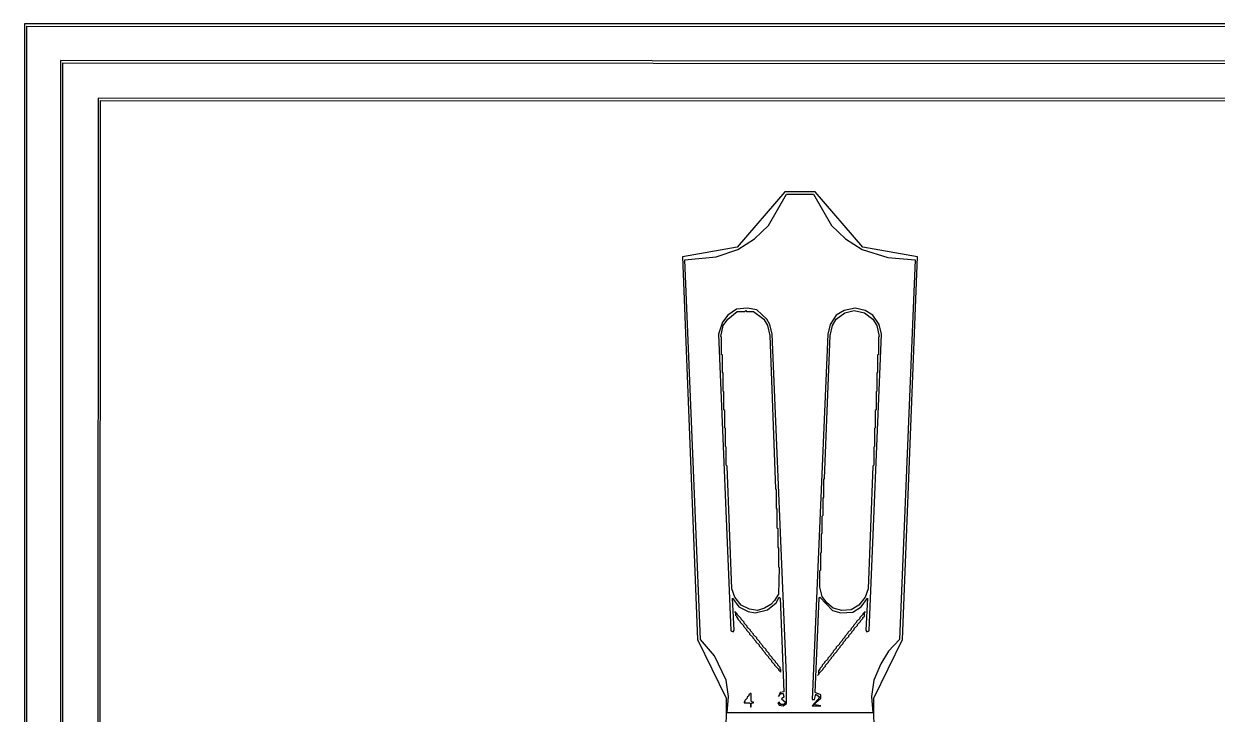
# Model space of a CAD drawing. Extents: x 17 to 323, y -435 to -5.
# Drawn here: x 16.9 to 169.8, y -93.1 to -4.7 of the extents above; entities that cross this region are included whole.
import ezdxf

# ---------------------------------------------------------------- set-up
doc = ezdxf.new("R2010")
doc.units = 0

msp = doc.modelspace()

# ---------------------------------------------------------------- linework, layer by layer
at = {"layer": 'CONTOURS'}
for p, q in [((17, -4.7), (16.9, -434.9)), ((322.7, -4.7), (17, -4.7)), ((17.2, -434.5), (17.3, -5)), ((17.3, -5), (322.5, -5.1)), ((21.6, -9.4), (21.5, -430.1)), ((318.1, -9.5), (21.6, -9.4)), ((21.8, -429.8), (21.9, -9.7)), ((21.9, -9.7), (317.8, -9.8)), ((26.4, -14.2), (26.3, -425.4)), ((313.3, -14.3), (26.4, -14.2)), ((26.6, -425), (26.7, -14.5)), ((26.7, -14.5), (313, -14.6)), ((114.4, -26.2), (108.3, -33.3)), ((112.3, -30.5), (114.6, -26.5)), ((118.3, -26.2), (114.4, -26.2)), ((114.6, -26.5), (118.1, -26.5)), ((118.1, -26.5), (120.4, -30.5)), ((124.4, -33.3), (118.3, -26.2)), ((110.5, -32.2), (112.3, -30.5)), ((120.4, -30.5), (122.2, -32.2)), ((108.3, -33.3), (101.3, -34.5)), ((105.6, -34.5), (108.4, -33.6)), ((108.4, -33.6), (110.5, -32.2)), ((122.2, -32.2), (124.3, -33.6)), ((124.3, -33.6), (127.6, -34.6)), ((131.4, -34.5), (124.4, -33.3)), ((101.3, -34.5), (103.2, -83.5)), ((101.6, -34.9), (105.6, -34.5)), ((103.6, -83.5), (101.6, -34.9)), ((127.6, -34.6), (131.1, -34.9)), ((131.1, -34.9), (129.1, -83.5)), ((129.5, -83.5), (131.4, -34.5)), ((108.2, -41.2), (107.1, -42)), ((109.6, -41.1), (108.2, -41.2)), ((110.8, -41.3), (109.6, -41.1)), ((123.4, -41.1), (122, -41.4)), ((124.7, -41.4), (123.4, -41.1)), ((107.1, -42), (106.4, -42.9)), ((106.5, -43.3), (107.1, -42.5)), ((107.1, -42.5), (108.3, -41.5)), ((108.3, -41.5), (109.3, -41.5)), ((109.3, -41.5), (109.4, -41.4)), ((109.4, -41.4), (109.5, -41.5)), ((109.5, -41.5), (110.4, -41.5)), ((110.4, -41.5), (111.7, -42.5)), ((112.1, -42.5), (110.8, -41.3)), ((111.7, -42.5), (112.2, -43.3)), ((112.5, -43.2), (112.1, -42.5)), ((121, -42), (120.2, -43.2)), ((120.5, -43.3), (121, -42.5)), ((122, -41.4), (121, -42)), ((121, -42.5), (122.1, -41.7)), ((122.1, -41.7), (123.3, -41.4)), ((123.3, -41.4), (124.6, -41.7)), ((124.6, -41.7), (125.7, -42.5)), ((125.7, -42), (124.7, -41.4)), ((126.5, -43.2), (125.7, -42)), ((125.7, -42.5), (126.2, -43.3)), ((106.4, -42.9), (105.9, -44.4)), ((106.2, -44.7), (106.5, -43.3)), ((112.2, -43.3), (112.5, -44.6)), ((112.8, -44.4), (112.5, -43.2)), ((120.2, -43.2), (119.9, -44.4)), ((120.2, -44.6), (120.5, -43.3)), ((126.2, -43.3), (126.5, -44.7)), ((126.8, -44.4), (126.5, -43.2)), ((105.9, -44.4), (107.5, -82.4)), ((106.3, -44.8), (106.2, -44.7)), ((106.3, -47), (106.3, -44.8)), ((112.5, -44.6), (113.2, -64.2)), ((114.6, -88.1), (112.8, -44.4)), ((119.9, -44.4), (117.9, -91.2)), ((119.5, -62.9), (120.2, -44.6)), ((125.2, -82.4), (126.8, -44.4)), ((126.5, -44.7), (126.4, -44.8)), ((126.4, -44.8), (126.4, -47)), ((106.4, -47.1), (106.3, -47)), ((106.4, -49.3), (106.4, -47.1)), ((126.4, -47), (126.3, -47.1)), ((126.3, -47.1), (126.3, -49.3)), ((106.5, -49.4), (106.4, -49.3)), ((106.5, -51.7), (106.5, -49.4)), ((126.3, -49.3), (126.2, -49.4)), ((126.2, -49.4), (126.2, -51.7)), ((106.6, -51.8), (106.5, -51.7)), ((106.6, -54.1), (106.6, -51.8)), ((126.2, -51.7), (126.1, -51.8)), ((126.1, -51.8), (126.1, -54.1)), ((106.7, -54.2), (106.6, -54.1)), ((106.7, -56.4), (106.7, -54.2)), ((126.1, -54.1), (126, -54.2)), ((126, -54.2), (126, -56.4)), ((106.8, -56.5), (106.7, -56.4)), ((106.8, -58.8), (106.8, -56.5)), ((126, -56.4), (125.9, -56.5)), ((125.9, -56.5), (125.9, -58.8)), ((106.9, -58.9), (106.8, -58.8)), ((106.9, -61.2), (106.9, -58.9)), ((125.9, -58.8), (125.8, -58.9)), ((125.8, -58.9), (125.8, -61.2)), ((107, -61.3), (106.9, -61.2)), ((107.6, -77), (107, -61.3)), ((125.7, -61.3), (125.1, -77)), ((125.8, -61.2), (125.7, -61.3)), ((113.2, -64.2), (113.3, -64.3)), ((119.4, -63), (119.5, -62.9)), ((119.4, -65.3), (119.4, -63)), ((113.3, -64.3), (113.3, -66.7)), ((119.3, -65.4), (119.4, -65.3)), ((119.3, -67.6), (119.3, -65.4)), ((113.3, -66.7), (113.4, -66.8)), ((113.4, -66.8), (113.4, -69.2)), ((119.2, -67.7), (119.3, -67.6)), ((119.2, -69.9), (119.2, -67.7)), ((113.4, -69.2), (113.5, -69.3)), ((113.5, -69.3), (113.5, -71.7)), ((119.1, -70), (119.2, -69.9)), ((119.1, -72.3), (119.1, -70)), ((113.5, -71.7), (113.6, -71.8)), ((113.6, -71.8), (113.6, -74.2)), ((119, -72.4), (119.1, -72.3)), ((119, -74.6), (119, -72.4)), ((113.6, -74.2), (113.7, -74.3)), ((113.7, -74.3), (113.6, -77.7)), ((118.9, -74.7), (119, -74.6)), ((118.9, -76.8), (118.9, -74.7)), ((108, -78.1), (107.6, -77)), ((113.6, -77.7), (113.1, -78.5)), ((119.2, -78), (118.9, -76.8)), ((125.1, -77), (124.7, -78.1)), ((107.9, -82.3), (107.7, -78.2)), ((107.7, -78.2), (108.5, -79.3)), ((108.8, -79.1), (108, -78.1)), ((108.5, -79.3), (109.7, -79.9)), ((109.9, -79.6), (108.8, -79.1)), ((111.8, -79.5), (110.9, -79.8)), ((112.6, -79), (111.8, -79.5)), ((112.2, -79.7), (113.3, -78.8)), ((113.1, -78.5), (112.6, -79)), ((113.3, -78.8), (113.7, -78.1)), ((113.7, -78.1), (113.8, -78.2)), ((113.8, -78.2), (114.3, -90.2)), ((118.3, -90.3), (118.8, -78.2)), ((118.8, -78.2), (118.9, -78.1)), ((118.9, -78.1), (120.5, -79.8)), ((119.8, -78.8), (119.2, -78)), ((120.6, -79.5), (119.8, -78.8)), ((121.7, -79.8), (120.6, -79.5)), ((123.9, -79.1), (122.9, -79.7)), ((123.1, -80), (124.2, -79.3)), ((124.7, -78.1), (123.9, -79.1)), ((124.2, -79.3), (125, -78.2)), ((125, -78.2), (124.8, -82.3)), ((108, -79.9), (108, -80)), ((108.3, -80.2), (108, -79.9)), ((108, -80), (108.1, -80.1)), ((108.1, -80.1), (108.1, -80.4)), ((108.1, -80.4), (108.2, -80.5)), ((108.2, -80.5), (108.2, -80.6)), ((108.2, -80.6), (108.4, -80.8)), ((108.3, -80.3), (108.3, -80.2)), ((108.8, -80.8), (108.3, -80.3)), ((108.4, -80.8), (108.4, -80.9)), ((108.4, -80.9), (108.7, -81.2)), ((108.8, -80.9), (108.8, -80.8)), ((109.2, -81.3), (108.8, -80.9)), ((109.7, -79.9), (110.6, -80.1)), ((110.9, -79.8), (109.9, -79.6)), ((110.6, -80.1), (112.2, -79.7)), ((120.5, -79.8), (121.6, -80.1)), ((121.6, -80.1), (123.1, -80)), ((122.9, -79.7), (121.7, -79.8)), ((124, -80.8), (123.6, -81.2)), ((124.4, -80.3), (124, -80.7)), ((124, -80.7), (124, -80.8)), ((124.1, -81.1), (124.4, -80.8)), ((124.7, -79.9), (124.4, -80.2)), ((124.4, -80.2), (124.4, -80.3)), ((124.4, -80.7), (124.6, -80.5)), ((124.4, -80.8), (124.4, -80.7)), ((124.6, -80.1), (124.7, -80)), ((124.6, -80.5), (124.6, -80.1)), ((124.7, -80), (124.7, -79.9)), ((107.5, -82.4), (107.8, -82.5)), ((107.8, -82.5), (107.9, -82.3)), ((108.7, -81.2), (108.7, -81.3)), ((108.7, -81.3), (109.1, -81.7)), ((109.1, -81.7), (109.1, -81.8)), ((109.1, -81.8), (109.5, -82.2)), ((109.2, -81.4), (109.2, -81.3)), ((109.6, -81.8), (109.2, -81.4)), ((109.5, -82.2), (109.5, -82.3)), ((109.5, -82.3), (109.9, -82.7)), ((109.6, -81.9), (109.6, -81.8)), ((110, -82.3), (109.6, -81.9)), ((110, -82.4), (110, -82.3)), ((110.4, -82.8), (110, -82.4)), ((122.9, -82.2), (122.5, -82.6)), ((123.2, -81.8), (122.9, -82.1)), ((122.9, -82.1), (122.9, -82.2)), ((123, -82.5), (123.3, -82.2)), ((123, -82.6), (123, -82.5)), ((123.6, -81.3), (123.2, -81.7)), ((123.2, -81.7), (123.2, -81.8)), ((123.3, -82.1), (123.7, -81.7)), ((123.3, -82.2), (123.3, -82.1)), ((123.6, -81.2), (123.6, -81.3)), ((123.7, -81.6), (124.1, -81.2)), ((123.7, -81.7), (123.7, -81.6)), ((124.1, -81.2), (124.1, -81.1)), ((124.8, -82.3), (124.9, -82.5)), ((124.9, -82.5), (125.2, -82.4)), ((103.2, -83.5), (106.9, -91)), ((105.4, -85.6), (103.6, -83.5)), ((109.9, -82.7), (109.9, -82.8)), ((109.9, -82.8), (110.3, -83.2)), ((110.3, -83.2), (110.3, -83.3)), ((110.3, -83.3), (110.7, -83.7)), ((110.4, -82.9), (110.4, -82.8)), ((110.8, -83.3), (110.4, -82.9)), ((110.7, -83.7), (110.7, -83.8)), ((110.7, -83.8), (111.1, -84.2)), ((110.8, -83.4), (110.8, -83.3)), ((111.2, -83.8), (110.8, -83.4)), ((111.2, -83.9), (111.2, -83.8)), ((111.6, -84.3), (111.2, -83.9)), ((121.8, -83.6), (121.4, -84)), ((121.4, -84), (121.4, -84.1)), ((121.5, -84.4), (121.9, -84)), ((122.1, -83.2), (121.8, -83.5)), ((121.8, -83.5), (121.8, -83.6)), ((121.9, -83.9), (122.2, -83.6)), ((121.9, -84), (121.9, -83.9)), ((122.5, -82.7), (122.1, -83.1)), ((122.1, -83.1), (122.1, -83.2)), ((122.2, -83.5), (122.6, -83.1)), ((122.2, -83.6), (122.2, -83.5)), ((122.5, -82.6), (122.5, -82.7)), ((122.6, -83), (123, -82.6)), ((122.6, -83.1), (122.6, -83)), ((125.8, -91), (129.5, -83.5)), ((129.1, -83.5), (127.7, -85)), ((106.9, -88.7), (105.4, -85.6)), ((111.1, -84.2), (111.1, -84.3)), ((111.1, -84.3), (111.5, -84.7)), ((111.5, -84.7), (111.5, -84.8)), ((111.5, -84.8), (111.9, -85.2)), ((111.6, -84.4), (111.6, -84.3)), ((112, -84.8), (111.6, -84.4)), ((111.9, -85.2), (111.9, -85.3)), ((111.9, -85.3), (112.3, -85.7)), ((112, -84.9), (112, -84.8)), ((112.4, -85.3), (112, -84.9)), ((112.4, -85.4), (112.4, -85.3)), ((112.8, -85.8), (112.4, -85.4)), ((120.3, -85.5), (119.9, -85.9)), ((120.6, -85.1), (120.3, -85.4)), ((120.3, -85.4), (120.3, -85.5)), ((120.4, -85.8), (120.7, -85.5)), ((121, -84.6), (120.6, -85)), ((120.6, -85), (120.6, -85.1)), ((120.7, -85.4), (121.1, -85)), ((120.7, -85.5), (120.7, -85.4)), ((121.4, -84.1), (121, -84.5)), ((121, -84.5), (121, -84.6)), ((121.1, -84.9), (121.5, -84.5)), ((121.1, -85), (121.1, -84.9)), ((121.5, -84.5), (121.5, -84.4)), ((127.7, -85), (126.7, -86.6)), ((112.3, -85.7), (112.3, -85.8)), ((112.3, -85.8), (112.7, -86.2)), ((112.7, -86.2), (112.7, -86.3)), ((112.7, -86.3), (113.1, -86.7)), ((112.8, -85.9), (112.8, -85.8)), ((113.2, -86.3), (112.8, -85.9)), ((113.1, -86.7), (113.1, -86.8)), ((113.1, -86.8), (113.6, -87.3)), ((113.2, -86.4), (113.2, -86.3)), ((113.5, -86.7), (113.2, -86.4)), ((113.5, -86.8), (113.5, -86.7)), ((113.8, -87.1), (113.5, -86.8)), ((113.8, -87.3), (113.8, -87.1)), ((119.2, -86.9), (118.9, -87.2)), ((119.5, -86.5), (119.2, -86.8)), ((119.2, -86.8), (119.2, -86.9)), ((119.3, -87.2), (119.6, -86.9)), ((119.9, -86), (119.5, -86.4)), ((119.5, -86.4), (119.5, -86.5)), ((119.6, -86.8), (120, -86.4)), ((119.6, -86.9), (119.6, -86.8)), ((119.9, -85.9), (119.9, -86)), ((120, -86.3), (120.4, -85.9)), ((120, -86.4), (120, -86.3)), ((120.4, -85.9), (120.4, -85.8)), ((126.7, -86.6), (125.8, -88.7)), ((113.6, -87.3), (113.6, -87.4)), ((113.6, -87.4), (113.9, -87.7)), ((113.9, -87.4), (113.8, -87.3)), ((113.9, -87.7), (113.9, -87.4)), ((114.6, -91.7), (114.6, -88.1)), ((118.6, -88.1), (118.8, -87.9)), ((118.7, -88), (118.6, -88.1)), ((118.9, -87.3), (118.7, -87.5)), ((118.7, -87.5), (118.7, -88)), ((118.8, -87.8), (119.3, -87.3)), ((118.8, -87.9), (118.8, -87.8)), ((118.9, -87.2), (118.9, -87.3)), ((119.3, -87.3), (119.3, -87.2)), ((107.2, -90.8), (106.9, -88.7)), ((114.3, -90.2), (113.8, -90.3)), ((125.8, -88.7), (125.5, -90.8)), ((106.9, -91), (105.1, -248.7)), ((107, -92.9), (107.2, -90.8)), ((109.3, -91.4), (109.2, -91.5)), ((109.2, -91.5), (109.2, -91.6)), ((109.2, -91.6), (109.9, -91.6)), ((109.6, -91), (109.3, -91.3)), ((109.3, -91.3), (109.3, -91.4)), ((109.8, -90.7), (109.6, -90.9)), ((109.6, -90.9), (109.6, -91)), ((110, -90.4), (109.8, -90.6)), ((109.8, -90.6), (109.8, -90.7)), ((109.9, -91.6), (110, -91.7)), ((110.1, -90.4), (110, -90.4)), ((110, -91.7), (110, -92.1)), ((110.1, -91.4), (110.1, -90.4)), ((110.2, -91.5), (110.1, -91.4)), ((110.1, -91.7), (110.2, -91.6)), ((110.1, -92.1), (110.1, -91.7)), ((110.4, -91.5), (110.2, -91.5)), ((110.2, -91.6), (110.4, -91.6)), ((110.4, -91.6), (110.4, -91.5)), ((113.7, -91.5), (113.5, -91.6)), ((113.5, -91.6), (113.7, -91.9)), ((113.8, -90.3), (113.6, -90.8)), ((113.6, -90.8), (113.9, -90.4)), ((113.9, -91.8), (113.7, -91.5)), ((113.9, -90.4), (114.2, -90.4)), ((114.3, -90.9), (114, -91.1)), ((114, -91.1), (114.5, -91.5)), ((114.2, -90.4), (114.3, -90.9)), ((114.2, -92), (114.6, -91.7)), ((114.5, -91.5), (114.3, -91.8)), ((118.9, -90.9), (117.9, -92)), ((117.9, -91.2), (118.2, -91.2)), ((118.1, -91.8), (119, -91)), ((118.2, -91.2), (118.4, -90.5)), ((119, -90.6), (118.3, -90.3)), ((118.4, -90.5), (118.9, -90.9)), ((119, -91), (119, -90.6)), ((125.5, -90.8), (125.7, -92.9)), ((127.6, -248.7), (125.8, -91)), ((125.7, -92.9), (107, -92.9)), ((110, -92.1), (110.1, -92.1)), ((113.7, -91.9), (114.2, -92)), ((114.3, -91.8), (113.9, -91.8)), ((117.9, -92), (119, -92)), ((119, -92), (118.1, -91.8))]:
    msp.add_line(p, q, dxfattribs=at)

doc.saveas('drawing.dxf')
